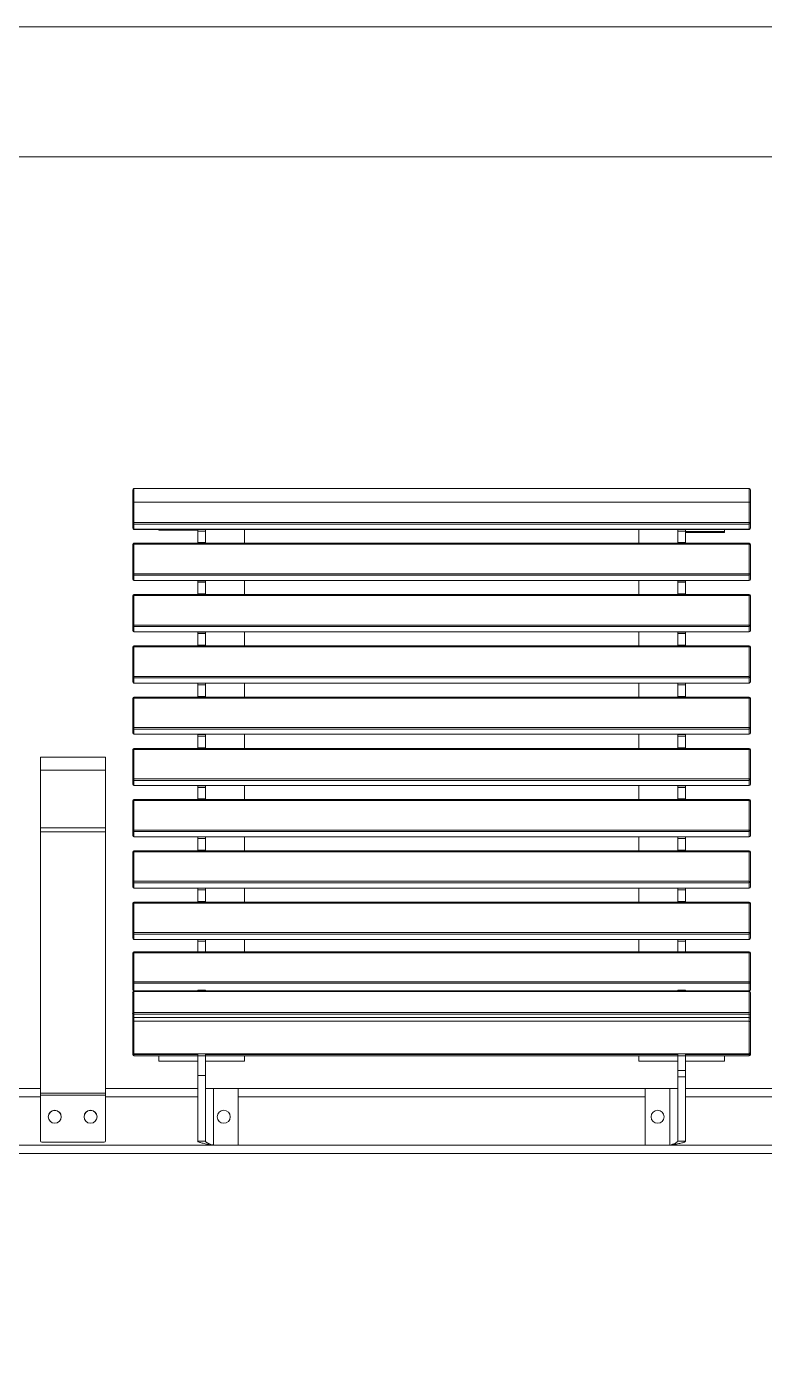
# Model space of a CAD drawing. Header units: millimetres. Extents: x 2717 to 8657, y -3129 to 1071.
# Drawn here: x 5300 to 5867, y 37 to 1071 of the extents above; entities that cross this region are included whole.
import ezdxf

# ---------------------------------------------------------------- set-up
doc = ezdxf.new("R2010")
doc.units = ezdxf.units.MM
doc.layers.add('tabelka', color=155, linetype='Continuous')

# ---------------------------------------------------------------- blocks, each defined once
blk = doc.blocks.new('front')
at = {"color": 7, "linetype": 'Continuous', "lineweight": 15}
for p, q in [((-2846.6, -1419.1), (-2846.6, -1409.6)), ((-2372.6, -1408.6), (-2845.6, -1408.6)), ((-2845.6, -1408.6), (-2845.6, -1418.9)), ((-2372.6, -1418.9), (-2372.6, -1408.6)), ((-2371.6, -1409.6), (-2371.6, -1419.1)), ((-2846.6, -1434.9), (-2846.6, -1419.1)), ((-2845.6, -1418.9), (-2845.6, -1434.7)), ((-2372.6, -1418.9), (-2845.6, -1418.9)), ((-2372.6, -1434.7), (-2372.6, -1418.9)), ((-2371.6, -1419.1), (-2371.6, -1434.9)), ((-2846.6, -1438.9), (-2846.6, -1434.9)), ((-2845.6, -1434.7), (-2845.6, -1435.8)), ((-2845.6, -1434.7), (-2372.6, -1434.7)), ((-2372.6, -1435.8), (-2845.6, -1435.8)), ((-2845.6, -1435.8), (-2845.6, -1439.8)), ((-2372.6, -1435.8), (-2372.6, -1434.7)), ((-2372.6, -1439.8), (-2372.6, -1435.8)), ((-2371.6, -1434.9), (-2371.6, -1438.9)), ((-2845.6, -1439.8), (-2372.6, -1439.8)), ((-2845.6, -1439.9), (-2845.6, -1439.8)), ((-2845.6, -1439.9), (-2372.6, -1439.9)), ((-2826.6, -1439.9), (-2826.6, -1440.4)), ((-2796.6, -1440.4), (-2826.6, -1440.4)), ((-2796.6, -1440), (-2796.6, -1439.9)), ((-2790.6, -1440), (-2796.6, -1440)), ((-2796.6, -1441.2), (-2796.6, -1440)), ((-2790.6, -1441.2), (-2796.6, -1441.2)), ((-2796.6, -1450.1), (-2796.6, -1441.2)), ((-2790.6, -1440), (-2790.6, -1439.9)), ((-2790.6, -1440), (-2790.6, -1441.2)), ((-2790.6, -1450.1), (-2790.6, -1441.2)), ((-2760.6, -1439.9), (-2760.6, -1450.6)), ((-2457.6, -1439.9), (-2457.6, -1450.6)), ((-2427.6, -1440), (-2427.6, -1439.9)), ((-2421.6, -1440), (-2427.6, -1440)), ((-2427.6, -1441.2), (-2427.6, -1440)), ((-2421.6, -1441.2), (-2427.6, -1441.2)), ((-2427.6, -1450.1), (-2427.6, -1441.2)), ((-2421.6, -1440), (-2421.6, -1439.9)), ((-2421.6, -1440), (-2421.6, -1441.2)), ((-2421.6, -1450.1), (-2421.6, -1441.2)), ((-2391.6, -1441.5), (-2421.6, -1441.5)), ((-2391.6, -1442.2), (-2421.6, -1442.2)), ((-2391.6, -1439.9), (-2391.6, -1441.5)), ((-2391.6, -1441.5), (-2391.6, -1442.2)), ((-2372.6, -1439.8), (-2372.6, -1439.9)), ((-2846.6, -1474.3), (-2846.6, -1451.6)), ((-2372.6, -1450.6), (-2845.6, -1450.6)), ((-2845.6, -1450.6), (-2845.6, -1451.4)), ((-2845.6, -1451.4), (-2845.6, -1474.1)), ((-2372.6, -1451.4), (-2845.6, -1451.4)), ((-2796.6, -1450.1), (-2790.6, -1450.1)), ((-2796.6, -1450.6), (-2796.6, -1450.1)), ((-2790.6, -1450.1), (-2790.6, -1450.6)), ((-2427.6, -1450.1), (-2421.6, -1450.1)), ((-2427.6, -1450.6), (-2427.6, -1450.1)), ((-2421.6, -1450.1), (-2421.6, -1450.6)), ((-2372.6, -1451.4), (-2372.6, -1450.6)), ((-2372.6, -1474.1), (-2372.6, -1451.4)), ((-2371.6, -1451.6), (-2371.6, -1474.3)), ((-2846.6, -1478.2), (-2846.6, -1474.3)), ((-2845.6, -1474.1), (-2372.6, -1474.1)), ((-2845.6, -1475.2), (-2845.6, -1474.1)), ((-2372.6, -1475.2), (-2845.6, -1475.2)), ((-2845.6, -1475.2), (-2845.6, -1479.2)), ((-2372.6, -1474.1), (-2372.6, -1475.2)), ((-2372.6, -1479.2), (-2372.6, -1475.2)), ((-2371.6, -1474.3), (-2371.6, -1478.2)), ((-2845.6, -1479.2), (-2372.6, -1479.2)), ((-2845.6, -1479.2), (-2372.6, -1479.2)), ((-2845.6, -1479.2), (-2845.6, -1479.2)), ((-2796.6, -1479.4), (-2796.6, -1479.2)), ((-2790.6, -1479.4), (-2796.6, -1479.4)), ((-2796.6, -1480.6), (-2796.6, -1479.4)), ((-2790.6, -1480.6), (-2796.6, -1480.6)), ((-2796.6, -1489.5), (-2796.6, -1480.6)), ((-2790.6, -1479.4), (-2790.6, -1479.2)), ((-2790.6, -1479.4), (-2790.6, -1480.6)), ((-2790.6, -1489.5), (-2790.6, -1480.6)), ((-2760.6, -1479.2), (-2760.6, -1490)), ((-2457.6, -1479.2), (-2457.6, -1490)), ((-2427.6, -1479.4), (-2427.6, -1479.2)), ((-2421.6, -1479.4), (-2427.6, -1479.4)), ((-2427.6, -1480.6), (-2427.6, -1479.4)), ((-2421.6, -1480.6), (-2427.6, -1480.6)), ((-2427.6, -1489.5), (-2427.6, -1480.6)), ((-2421.6, -1479.4), (-2421.6, -1479.2)), ((-2421.6, -1479.4), (-2421.6, -1480.6)), ((-2421.6, -1489.5), (-2421.6, -1480.6)), ((-2372.6, -1479.2), (-2372.6, -1479.2)), ((-2846.6, -1513.6), (-2846.6, -1491)), ((-2372.6, -1490), (-2845.6, -1490)), ((-2845.6, -1490), (-2845.6, -1490.8)), ((-2845.6, -1490.8), (-2845.6, -1513.5)), ((-2372.6, -1490.8), (-2845.6, -1490.8)), ((-2796.6, -1489.5), (-2790.6, -1489.5)), ((-2796.6, -1490), (-2796.6, -1489.5)), ((-2790.6, -1489.5), (-2790.6, -1490)), ((-2427.6, -1489.5), (-2421.6, -1489.5)), ((-2427.6, -1490), (-2427.6, -1489.5)), ((-2421.6, -1489.5), (-2421.6, -1490)), ((-2372.6, -1490.8), (-2372.6, -1490)), ((-2372.6, -1513.5), (-2372.6, -1490.8)), ((-2371.6, -1491), (-2371.6, -1513.6)), ((-2846.6, -1517.6), (-2846.6, -1513.6)), ((-2845.6, -1513.5), (-2372.6, -1513.5)), ((-2845.6, -1514.6), (-2845.6, -1513.5)), ((-2372.6, -1514.6), (-2845.6, -1514.6)), ((-2845.6, -1514.6), (-2845.6, -1518.6)), ((-2845.6, -1518.6), (-2372.6, -1518.6)), ((-2845.6, -1518.6), (-2372.6, -1518.6)), ((-2845.6, -1518.6), (-2845.6, -1518.6)), ((-2796.6, -1518.8), (-2796.6, -1518.6)), ((-2790.6, -1518.8), (-2796.6, -1518.8)), ((-2796.6, -1520), (-2796.6, -1518.8)), ((-2790.6, -1518.8), (-2790.6, -1518.6)), ((-2790.6, -1518.8), (-2790.6, -1520)), ((-2760.6, -1518.6), (-2760.6, -1529.4)), ((-2457.6, -1518.6), (-2457.6, -1529.4)), ((-2427.6, -1518.8), (-2427.6, -1518.6)), ((-2421.6, -1518.8), (-2427.6, -1518.8)), ((-2427.6, -1520), (-2427.6, -1518.8)), ((-2421.6, -1518.8), (-2421.6, -1518.6)), ((-2421.6, -1518.8), (-2421.6, -1520)), ((-2372.6, -1513.5), (-2372.6, -1514.6)), ((-2372.6, -1518.6), (-2372.6, -1514.6)), ((-2372.6, -1518.6), (-2372.6, -1518.6)), ((-2371.6, -1513.6), (-2371.6, -1517.6)), ((-2372.6, -1529.4), (-2845.6, -1529.4)), ((-2845.6, -1529.4), (-2845.6, -1530.2)), ((-2790.6, -1520), (-2796.6, -1520)), ((-2796.6, -1528.9), (-2796.6, -1520)), ((-2796.6, -1528.9), (-2790.6, -1528.9)), ((-2796.6, -1529.4), (-2796.6, -1528.9)), ((-2790.6, -1528.9), (-2790.6, -1520)), ((-2790.6, -1528.9), (-2790.6, -1529.4)), ((-2421.6, -1520), (-2427.6, -1520)), ((-2427.6, -1528.9), (-2427.6, -1520)), ((-2427.6, -1528.9), (-2421.6, -1528.9)), ((-2427.6, -1529.4), (-2427.6, -1528.9)), ((-2421.6, -1528.9), (-2421.6, -1520)), ((-2421.6, -1528.9), (-2421.6, -1529.4)), ((-2372.6, -1530.2), (-2372.6, -1529.4)), ((-2846.6, -1553), (-2846.6, -1530.4)), ((-2845.6, -1530.2), (-2845.6, -1552.9)), ((-2372.6, -1530.2), (-2845.6, -1530.2)), ((-2372.6, -1552.9), (-2372.6, -1530.2)), ((-2371.6, -1530.4), (-2371.6, -1553)), ((-2846.6, -1557), (-2846.6, -1553)), ((-2845.6, -1554), (-2845.6, -1552.9)), ((-2845.6, -1552.9), (-2372.6, -1552.9)), ((-2372.6, -1554), (-2845.6, -1554)), ((-2845.6, -1554), (-2845.6, -1558)), ((-2845.6, -1558), (-2372.6, -1558)), ((-2845.6, -1558), (-2372.6, -1558)), ((-2845.6, -1558), (-2845.6, -1558)), ((-2796.6, -1558.2), (-2796.6, -1558)), ((-2790.6, -1558.2), (-2796.6, -1558.2)), ((-2796.6, -1559.4), (-2796.6, -1558.2)), ((-2790.6, -1559.4), (-2796.6, -1559.4)), ((-2796.6, -1568.3), (-2796.6, -1559.4)), ((-2790.6, -1558.2), (-2790.6, -1558)), ((-2790.6, -1558.2), (-2790.6, -1559.4)), ((-2790.6, -1568.3), (-2790.6, -1559.4)), ((-2760.6, -1558), (-2760.6, -1568.8)), ((-2457.6, -1558), (-2457.6, -1568.8)), ((-2427.6, -1558.2), (-2427.6, -1558)), ((-2421.6, -1558.2), (-2427.6, -1558.2)), ((-2427.6, -1559.4), (-2427.6, -1558.2)), ((-2421.6, -1559.4), (-2427.6, -1559.4)), ((-2427.6, -1568.3), (-2427.6, -1559.4)), ((-2421.6, -1558.2), (-2421.6, -1558)), ((-2421.6, -1558.2), (-2421.6, -1559.4)), ((-2421.6, -1568.3), (-2421.6, -1559.4)), ((-2372.6, -1552.9), (-2372.6, -1554)), ((-2372.6, -1558), (-2372.6, -1554)), ((-2372.6, -1558), (-2372.6, -1558)), ((-2371.6, -1553), (-2371.6, -1557)), ((-2846.6, -1592.4), (-2846.6, -1569.8)), ((-2372.6, -1568.8), (-2845.6, -1568.8)), ((-2845.6, -1568.8), (-2845.6, -1569.6)), ((-2845.6, -1569.6), (-2845.6, -1592.3)), ((-2372.6, -1569.6), (-2845.6, -1569.6)), ((-2796.6, -1568.3), (-2790.6, -1568.3)), ((-2796.6, -1568.8), (-2796.6, -1568.3)), ((-2790.6, -1568.3), (-2790.6, -1568.8)), ((-2427.6, -1568.3), (-2421.6, -1568.3)), ((-2427.6, -1568.8), (-2427.6, -1568.3)), ((-2421.6, -1568.3), (-2421.6, -1568.8)), ((-2372.6, -1569.6), (-2372.6, -1568.8)), ((-2372.6, -1592.3), (-2372.6, -1569.6)), ((-2371.6, -1569.8), (-2371.6, -1592.4)), ((-2846.6, -1596.4), (-2846.6, -1592.4)), ((-2845.6, -1593.4), (-2845.6, -1592.3)), ((-2845.6, -1592.3), (-2372.6, -1592.3)), ((-2372.6, -1593.4), (-2845.6, -1593.4)), ((-2845.6, -1593.4), (-2845.6, -1597.4)), ((-2845.6, -1597.4), (-2372.6, -1597.4)), ((-2845.6, -1597.4), (-2372.6, -1597.4)), ((-2845.6, -1597.4), (-2845.6, -1597.4)), ((-2796.6, -1597.6), (-2796.6, -1597.4)), ((-2790.6, -1597.6), (-2796.6, -1597.6)), ((-2796.6, -1598.8), (-2796.6, -1597.6)), ((-2790.6, -1598.8), (-2796.6, -1598.8)), ((-2796.6, -1607.7), (-2796.6, -1598.8)), ((-2790.6, -1597.6), (-2790.6, -1597.4)), ((-2790.6, -1597.6), (-2790.6, -1598.8)), ((-2790.6, -1607.7), (-2790.6, -1598.8)), ((-2760.6, -1597.4), (-2760.6, -1608.2)), ((-2457.6, -1597.4), (-2457.6, -1608.2)), ((-2427.6, -1597.6), (-2427.6, -1597.4)), ((-2421.6, -1597.6), (-2427.6, -1597.6)), ((-2427.6, -1598.8), (-2427.6, -1597.6)), ((-2421.6, -1598.8), (-2427.6, -1598.8)), ((-2427.6, -1607.7), (-2427.6, -1598.8)), ((-2421.6, -1597.6), (-2421.6, -1597.4)), ((-2421.6, -1597.6), (-2421.6, -1598.8)), ((-2421.6, -1607.7), (-2421.6, -1598.8)), ((-2372.6, -1592.3), (-2372.6, -1593.4)), ((-2372.6, -1597.4), (-2372.6, -1593.4)), ((-2372.6, -1597.4), (-2372.6, -1597.4)), ((-2371.6, -1592.4), (-2371.6, -1596.4)), ((-2846.6, -1631.8), (-2846.6, -1609.2)), ((-2372.6, -1608.2), (-2845.6, -1608.2)), ((-2845.6, -1608.2), (-2845.6, -1609)), ((-2845.6, -1609), (-2845.6, -1631.6)), ((-2372.6, -1609), (-2845.6, -1609)), ((-2796.6, -1607.7), (-2790.6, -1607.7)), ((-2796.6, -1608.2), (-2796.6, -1607.7)), ((-2790.6, -1607.7), (-2790.6, -1608.2)), ((-2427.6, -1607.7), (-2421.6, -1607.7)), ((-2427.6, -1608.2), (-2427.6, -1607.7)), ((-2421.6, -1607.7), (-2421.6, -1608.2)), ((-2372.6, -1609), (-2372.6, -1608.2)), ((-2372.6, -1631.6), (-2372.6, -1609)), ((-2371.6, -1609.2), (-2371.6, -1631.8)), ((-2917.5, -1615), (-2867.5, -1615)), ((-2917.5, -1615), (-2917.5, -1625)), ((-2867.5, -1615), (-2867.5, -1625)), ((-2917.5, -1625), (-2867.5, -1625)), ((-2917.5, -1625), (-2917.5, -1669.2)), ((-2867.5, -1625), (-2867.5, -1669.2)), ((-2846.6, -1635.8), (-2846.6, -1631.8)), ((-2845.6, -1632.8), (-2845.6, -1631.6)), ((-2845.6, -1631.6), (-2372.6, -1631.6)), ((-2372.6, -1632.8), (-2845.6, -1632.8)), ((-2845.6, -1632.8), (-2845.6, -1636.8)), ((-2372.6, -1631.6), (-2372.6, -1632.8)), ((-2372.6, -1636.8), (-2372.6, -1632.8)), ((-2371.6, -1631.8), (-2371.6, -1635.8)), ((-2845.6, -1636.8), (-2372.6, -1636.8)), ((-2845.6, -1636.8), (-2372.6, -1636.8)), ((-2845.6, -1636.8), (-2845.6, -1636.8)), ((-2796.6, -1637), (-2796.6, -1636.8)), ((-2790.6, -1637), (-2796.6, -1637)), ((-2796.6, -1638.2), (-2796.6, -1637)), ((-2790.6, -1638.2), (-2796.6, -1638.2)), ((-2796.6, -1647.1), (-2796.6, -1638.2)), ((-2790.6, -1637), (-2790.6, -1636.8)), ((-2790.6, -1637), (-2790.6, -1638.2)), ((-2790.6, -1647.1), (-2790.6, -1638.2)), ((-2760.6, -1636.8), (-2760.6, -1647.6)), ((-2457.6, -1636.8), (-2457.6, -1647.6)), ((-2427.6, -1637), (-2427.6, -1636.8)), ((-2421.6, -1637), (-2427.6, -1637)), ((-2427.6, -1638.2), (-2427.6, -1637)), ((-2421.6, -1638.2), (-2427.6, -1638.2)), ((-2427.6, -1647.1), (-2427.6, -1638.2)), ((-2421.6, -1637), (-2421.6, -1636.8)), ((-2421.6, -1637), (-2421.6, -1638.2)), ((-2421.6, -1647.1), (-2421.6, -1638.2)), ((-2372.6, -1636.8), (-2372.6, -1636.8)), ((-2846.6, -1671.2), (-2846.6, -1648.6)), ((-2372.6, -1647.6), (-2845.6, -1647.6)), ((-2845.6, -1647.6), (-2845.6, -1648.4)), ((-2845.6, -1648.4), (-2845.6, -1671)), ((-2372.6, -1648.4), (-2845.6, -1648.4)), ((-2796.6, -1647.1), (-2790.6, -1647.1)), ((-2796.6, -1647.6), (-2796.6, -1647.1)), ((-2790.6, -1647.1), (-2790.6, -1647.6)), ((-2427.6, -1647.1), (-2421.6, -1647.1)), ((-2427.6, -1647.6), (-2427.6, -1647.1)), ((-2421.6, -1647.1), (-2421.6, -1647.6)), ((-2372.6, -1648.4), (-2372.6, -1647.6)), ((-2372.6, -1671), (-2372.6, -1648.4)), ((-2371.6, -1648.6), (-2371.6, -1671.2)), ((-2917.5, -1669.2), (-2867.5, -1669.2)), ((-2917.5, -1669.2), (-2917.5, -1672.4)), ((-2917.5, -1672.4), (-2867.5, -1672.4)), ((-2917.5, -1672.4), (-2917.5, -1873.1)), ((-2867.5, -1669.2), (-2867.5, -1672.4)), ((-2867.5, -1672.4), (-2867.5, -1873.1)), ((-2846.6, -1675.2), (-2846.6, -1671.2)), ((-2845.6, -1672.2), (-2845.6, -1671)), ((-2845.6, -1671), (-2372.6, -1671)), ((-2372.6, -1672.2), (-2845.6, -1672.2)), ((-2845.6, -1672.2), (-2845.6, -1676.2)), ((-2372.6, -1671), (-2372.6, -1672.2)), ((-2372.6, -1676.2), (-2372.6, -1672.2)), ((-2371.6, -1671.2), (-2371.6, -1675.2)), ((-2845.6, -1676.2), (-2372.6, -1676.2)), ((-2845.6, -1676.2), (-2372.6, -1676.2)), ((-2845.6, -1676.2), (-2845.6, -1676.2)), ((-2796.6, -1676.3), (-2796.6, -1676.2)), ((-2790.6, -1676.3), (-2796.6, -1676.3)), ((-2796.6, -1677.6), (-2796.6, -1676.3)), ((-2790.6, -1677.6), (-2796.6, -1677.6)), ((-2796.6, -1686.4), (-2796.6, -1677.6)), ((-2790.6, -1676.3), (-2790.6, -1676.2)), ((-2790.6, -1676.3), (-2790.6, -1677.6)), ((-2790.6, -1686.4), (-2790.6, -1677.6)), ((-2760.6, -1676.2), (-2760.6, -1687)), ((-2457.6, -1676.2), (-2457.6, -1687)), ((-2427.6, -1676.3), (-2427.6, -1676.2)), ((-2421.6, -1676.3), (-2427.6, -1676.3)), ((-2427.6, -1677.6), (-2427.6, -1676.3)), ((-2421.6, -1677.6), (-2427.6, -1677.6)), ((-2427.6, -1686.4), (-2427.6, -1677.6)), ((-2421.6, -1676.3), (-2421.6, -1676.2)), ((-2421.6, -1676.3), (-2421.6, -1677.6)), ((-2421.6, -1686.4), (-2421.6, -1677.6)), ((-2372.6, -1676.2), (-2372.6, -1676.2)), ((-2846.6, -1710.6), (-2846.6, -1688)), ((-2372.6, -1687), (-2845.6, -1687)), ((-2845.6, -1687), (-2845.6, -1687.8)), ((-2845.6, -1687.8), (-2845.6, -1710.4)), ((-2372.6, -1687.8), (-2845.6, -1687.8)), ((-2796.6, -1686.4), (-2790.6, -1686.4)), ((-2796.6, -1687), (-2796.6, -1686.4)), ((-2790.6, -1686.4), (-2790.6, -1687)), ((-2427.6, -1686.4), (-2421.6, -1686.4)), ((-2427.6, -1687), (-2427.6, -1686.4)), ((-2421.6, -1686.4), (-2421.6, -1687)), ((-2372.6, -1687.8), (-2372.6, -1687)), ((-2372.6, -1710.4), (-2372.6, -1687.8)), ((-2371.6, -1688), (-2371.6, -1710.6)), ((-2846.6, -1714.6), (-2846.6, -1710.6)), ((-2845.6, -1711.6), (-2845.6, -1710.4)), ((-2845.6, -1710.4), (-2372.6, -1710.4)), ((-2372.6, -1711.6), (-2845.6, -1711.6)), ((-2845.6, -1711.6), (-2845.6, -1715.6)), ((-2845.6, -1715.6), (-2372.6, -1715.6)), ((-2845.6, -1715.6), (-2372.6, -1715.6)), ((-2845.6, -1715.6), (-2845.6, -1715.6)), ((-2796.6, -1715.7), (-2796.6, -1715.6)), ((-2790.6, -1715.7), (-2796.6, -1715.7)), ((-2796.6, -1717), (-2796.6, -1715.7)), ((-2790.6, -1715.7), (-2790.6, -1715.6)), ((-2790.6, -1715.7), (-2790.6, -1717)), ((-2760.6, -1715.6), (-2760.6, -1726.3)), ((-2457.6, -1715.6), (-2457.6, -1726.3)), ((-2427.6, -1715.7), (-2427.6, -1715.6)), ((-2421.6, -1715.7), (-2427.6, -1715.7)), ((-2427.6, -1717), (-2427.6, -1715.7)), ((-2421.6, -1715.7), (-2421.6, -1715.6)), ((-2421.6, -1715.7), (-2421.6, -1717)), ((-2372.6, -1710.4), (-2372.6, -1711.6)), ((-2372.6, -1715.6), (-2372.6, -1711.6)), ((-2372.6, -1715.6), (-2372.6, -1715.6)), ((-2371.6, -1710.6), (-2371.6, -1714.6)), ((-2372.6, -1726.3), (-2845.6, -1726.3)), ((-2845.6, -1726.3), (-2845.6, -1727.2)), ((-2790.6, -1717), (-2796.6, -1717)), ((-2796.6, -1725.8), (-2796.6, -1717)), ((-2796.6, -1725.8), (-2790.6, -1725.8)), ((-2796.6, -1726.3), (-2796.6, -1725.8)), ((-2790.6, -1725.8), (-2790.6, -1717)), ((-2790.6, -1725.8), (-2790.6, -1726.3)), ((-2421.6, -1717), (-2427.6, -1717)), ((-2427.6, -1725.8), (-2427.6, -1717)), ((-2427.6, -1725.8), (-2421.6, -1725.8)), ((-2427.6, -1726.3), (-2427.6, -1725.8)), ((-2421.6, -1725.8), (-2421.6, -1717)), ((-2421.6, -1725.8), (-2421.6, -1726.3)), ((-2372.6, -1727.2), (-2372.6, -1726.3)), ((-2846.6, -1750), (-2846.6, -1727.3)), ((-2845.6, -1727.2), (-2845.6, -1749.8)), ((-2372.6, -1727.2), (-2845.6, -1727.2)), ((-2372.6, -1749.8), (-2372.6, -1727.2)), ((-2371.6, -1727.3), (-2371.6, -1750)), ((-2846.6, -1754), (-2846.6, -1750)), ((-2845.6, -1749.8), (-2372.6, -1749.8)), ((-2845.6, -1751), (-2845.6, -1749.8)), ((-2372.6, -1751), (-2845.6, -1751)), ((-2845.6, -1751), (-2845.6, -1755)), ((-2845.6, -1755), (-2372.6, -1755)), ((-2845.6, -1755), (-2372.6, -1755)), ((-2845.6, -1755), (-2845.6, -1755)), ((-2796.6, -1755.1), (-2796.6, -1755)), ((-2790.6, -1755.1), (-2796.6, -1755.1)), ((-2796.6, -1756.4), (-2796.6, -1755.1)), ((-2790.6, -1756.4), (-2796.6, -1756.4)), ((-2796.6, -1764.6), (-2796.6, -1756.4)), ((-2790.6, -1755.1), (-2790.6, -1755)), ((-2790.6, -1755.1), (-2790.6, -1756.4)), ((-2790.6, -1764.6), (-2790.6, -1756.4)), ((-2760.6, -1755), (-2760.6, -1764.6)), ((-2457.6, -1755), (-2457.6, -1764.6)), ((-2427.6, -1755.1), (-2427.6, -1755)), ((-2421.6, -1755.1), (-2427.6, -1755.1)), ((-2427.6, -1756.4), (-2427.6, -1755.1)), ((-2421.6, -1756.4), (-2427.6, -1756.4)), ((-2427.6, -1764.6), (-2427.6, -1756.4)), ((-2421.6, -1755.1), (-2421.6, -1755)), ((-2421.6, -1755.1), (-2421.6, -1756.4)), ((-2421.6, -1764.6), (-2421.6, -1756.4)), ((-2372.6, -1749.8), (-2372.6, -1751)), ((-2372.6, -1755), (-2372.6, -1751)), ((-2372.6, -1755), (-2372.6, -1755)), ((-2371.6, -1750), (-2371.6, -1754)), ((-2846.6, -1787.9), (-2846.6, -1765.6)), ((-2372.6, -1764.6), (-2845.6, -1764.6)), ((-2845.6, -1764.6), (-2845.6, -1765.4)), ((-2845.6, -1765.4), (-2845.6, -1787.6)), ((-2372.6, -1765.4), (-2845.6, -1765.4)), ((-2372.6, -1765.4), (-2372.6, -1764.6)), ((-2372.6, -1787.6), (-2372.6, -1765.4)), ((-2371.6, -1765.6), (-2371.6, -1787.9)), ((-2846.6, -1793.7), (-2846.6, -1787.9)), ((-2845.6, -1788.8), (-2845.6, -1787.6)), ((-2845.6, -1787.6), (-2372.6, -1787.6)), ((-2372.6, -1787.6), (-2372.6, -1788.8)), ((-2371.6, -1787.9), (-2371.6, -1793.7)), ((-2846.6, -1811.9), (-2846.6, -1796)), ((-2372.6, -1788.8), (-2845.6, -1788.8)), ((-2845.6, -1788.8), (-2845.6, -1794.6)), ((-2845.6, -1794.6), (-2796.6, -1794.6)), ((-2845.6, -1794.7), (-2845.6, -1794.6)), ((-2845.6, -1794.7), (-2796.6, -1794.7)), ((-2372.6, -1795), (-2845.6, -1795)), ((-2845.6, -1795.2), (-2845.6, -1795)), ((-2372.6, -1795.2), (-2845.6, -1795.2)), ((-2845.6, -1795.2), (-2845.6, -1811.2)), ((-2790.6, -1794.1), (-2796.6, -1794.1)), ((-2796.6, -1794.9), (-2796.6, -1794.1)), ((-2790.6, -1794.9), (-2796.6, -1794.9)), ((-2790.6, -1794.1), (-2790.6, -1794.9)), ((-2790.6, -1794.6), (-2427.6, -1794.6)), ((-2790.6, -1794.7), (-2427.6, -1794.7)), ((-2760.6, -1794.7), (-2760.6, -1795)), ((-2457.6, -1794.7), (-2457.6, -1795)), ((-2421.6, -1794.1), (-2427.6, -1794.1)), ((-2427.6, -1794.9), (-2427.6, -1794.1)), ((-2421.6, -1794.9), (-2427.6, -1794.9)), ((-2421.6, -1794.1), (-2421.6, -1794.9)), ((-2421.6, -1794.6), (-2372.6, -1794.6)), ((-2421.6, -1794.7), (-2372.6, -1794.7)), ((-2372.6, -1794.6), (-2372.6, -1788.8)), ((-2372.6, -1794.6), (-2372.6, -1794.7)), ((-2372.6, -1795), (-2372.6, -1795.2)), ((-2372.6, -1811.2), (-2372.6, -1795.2)), ((-2371.6, -1796), (-2371.6, -1811.9)), ((-2846.6, -1816.1), (-2846.6, -1811.9)), ((-2846.6, -1818.9), (-2846.6, -1816.1)), ((-2846.6, -1841.9), (-2846.6, -1818.9)), ((-2845.6, -1811.2), (-2845.6, -1812.6)), ((-2845.6, -1811.2), (-2372.6, -1811.2)), ((-2372.6, -1812.6), (-2845.6, -1812.6)), ((-2845.6, -1812.6), (-2845.6, -1815.1)), ((-2372.6, -1815.1), (-2845.6, -1815.1)), ((-2372.6, -1815.1), (-2845.6, -1815.1)), ((-2845.6, -1815.1), (-2845.6, -1817.9)), ((-2845.6, -1815.1), (-2845.6, -1815.1)), ((-2845.6, -1817.9), (-2845.6, -1842.9)), ((-2372.6, -1817.9), (-2845.6, -1817.9)), ((-2372.6, -1812.6), (-2372.6, -1811.2)), ((-2372.6, -1815.1), (-2372.6, -1812.6)), ((-2372.6, -1817.9), (-2372.6, -1815.1)), ((-2372.6, -1815.1), (-2372.6, -1815.1)), ((-2372.6, -1842.9), (-2372.6, -1817.9)), ((-2371.6, -1811.9), (-2371.6, -1816.1)), ((-2371.6, -1816.1), (-2371.6, -1818.9)), ((-2371.6, -1818.9), (-2371.6, -1841.9)), ((-2846.6, -1843.6), (-2846.6, -1841.9)), ((-2846.6, -1843.6), (-2845.6, -1843.6)), ((-2372.6, -1842.9), (-2845.6, -1842.9)), ((-2845.6, -1842.9), (-2845.6, -1843.6)), ((-2845.6, -1844.6), (-2845.6, -1843.6)), ((-2845.6, -1843.6), (-2796.6, -1843.6)), ((-2826.6, -1844.6), (-2845.6, -1844.6)), ((-2826.6, -1844.6), (-2826.6, -1848.6)), ((-2796.6, -1844.6), (-2826.6, -1844.6)), ((-2796.6, -1848.6), (-2826.6, -1848.6)), ((-2796.6, -1844.6), (-2796.6, -1842.9)), ((-2796.6, -1844.6), (-2796.6, -1848.6)), ((-2790.6, -1844.6), (-2796.6, -1844.6)), ((-2796.6, -1859.6), (-2796.6, -1844.6)), ((-2790.6, -1844.6), (-2790.6, -1842.9)), ((-2790.6, -1843.6), (-2427.6, -1843.6)), ((-2790.6, -1844.6), (-2760.6, -1844.6)), ((-2790.6, -1844.6), (-2790.6, -1848.6)), ((-2790.6, -1859.6), (-2790.6, -1844.6)), ((-2790.6, -1848.6), (-2760.6, -1848.6)), ((-2760.6, -1844.6), (-2760.6, -1848.6)), ((-2457.6, -1844.6), (-2760.6, -1844.6)), ((-2457.6, -1844.6), (-2457.6, -1848.6)), ((-2457.6, -1844.6), (-2427.6, -1844.6)), ((-2457.6, -1848.6), (-2427.6, -1848.6)), ((-2427.6, -1844.6), (-2427.6, -1842.9)), ((-2427.6, -1844.6), (-2427.6, -1848.6)), ((-2421.6, -1844.6), (-2427.6, -1844.6)), ((-2427.6, -1855.8), (-2427.6, -1844.6)), ((-2421.6, -1844.6), (-2421.6, -1842.9)), ((-2421.6, -1843.6), (-2372.6, -1843.6)), ((-2421.6, -1844.6), (-2421.6, -1848.6)), ((-2391.6, -1844.6), (-2421.6, -1844.6)), ((-2421.6, -1855.8), (-2421.6, -1844.6)), ((-2391.6, -1848.6), (-2421.6, -1848.6)), ((-2391.6, -1844.6), (-2391.6, -1848.6)), ((-2372.6, -1844.6), (-2391.6, -1844.6)), ((-2372.6, -1843.6), (-2372.6, -1842.9)), ((-2372.6, -1843.6), (-2372.6, -1844.6)), ((-2372.6, -1843.6), (-2371.6, -1843.6)), ((-2371.6, -1841.9), (-2371.6, -1843.6)), ((-2790.6, -1859.6), (-2796.6, -1859.6)), ((-2796.6, -1910), (-2796.6, -1859.6)), ((-2790.6, -1910), (-2790.6, -1859.6)), ((-2427.6, -1855.8), (-2421.6, -1855.8)), ((-2427.6, -1860.6), (-2427.6, -1855.8)), ((-2421.6, -1860.6), (-2427.6, -1860.6)), ((-2427.6, -1910), (-2427.6, -1860.6)), ((-2421.6, -1855.8), (-2421.6, -1860.6)), ((-2421.6, -1910), (-2421.6, -1860.6)), ((-2917.5, -1869.6), (-2988.3, -1869.6)), ((-2796.6, -1869.6), (-2867.5, -1869.6)), ((-2784.6, -1869.6), (-2790.6, -1869.6)), ((-2784.6, -1913.2), (-2784.6, -1869.6)), ((-2765.6, -1869.6), (-2784.6, -1869.6)), ((-2765.6, -1913.2), (-2765.6, -1869.6)), ((-2452.6, -1869.6), (-2765.6, -1869.6)), ((-2452.6, -1913.2), (-2452.6, -1869.6)), ((-2452.6, -1869.6), (-2433.6, -1869.6)), ((-2433.6, -1869.6), (-2433.6, -1913.2)), ((-2427.6, -1869.6), (-2433.6, -1869.6)), ((-2350.8, -1869.6), (-2421.6, -1869.6)), ((-2917.5, -1876), (-2988.3, -1876)), ((-2917.5, -1873.1), (-2867.5, -1873.1)), ((-2917.5, -1873.1), (-2917.5, -1874.7)), ((-2917.5, -1874.7), (-2867.5, -1874.7)), ((-2917.5, -1874.7), (-2917.5, -1909.8)), ((-2867.5, -1873.1), (-2867.5, -1874.7)), ((-2867.5, -1874.7), (-2867.5, -1909.8)), ((-2796.6, -1876), (-2867.5, -1876)), ((-2452.6, -1876), (-2765.6, -1876)), ((-2350.8, -1876), (-2421.6, -1876)), ((-2917.5, -1909.8), (-2917.5, -1909.8)), ((-2916.5, -1910.8), (-2868.5, -1910.8)), ((-2916.5, -1910.8), (-2916.5, -1910.8)), ((-2868.5, -1910.8), (-2868.5, -1910.8)), ((-2867.5, -1909.8), (-2867.5, -1909.8)), ((-2790.6, -1910), (-2796.6, -1910)), ((-2427.6, -1910), (-2421.6, -1910)), ((-1734.1, -1913.2), (-5184.1, -1913.2)), ((-1734.1, -1919.6), (-5184.1, -1919.6)), ((-2784.6, -1913.2), (-2765.6, -1913.2)), ((-2433.6, -1913.2), (-2452.6, -1913.2))]:
    blk.add_line(p, q, dxfattribs=at)
for centre in [(-2906.5, -1891.3), (-2879, -1891.3), (-2776.6, -1891.4), (-2443.1, -1891.4)]:
    blk.add_circle(centre, 5, dxfattribs=at)
for centre, radius, start, end in [((-2845.6, -1409.6), 1, 90, 180), ((-2372.6, -1409.6), 1, 0, 90), ((-2845.9, -1420.5), 1.59, 81.2205, 118.4816), ((-2372.4, -1420.5), 1.59, 61.5184, 98.7795), ((-2845.9, -1436.3), 1.59, 81.2205, 118.4816), ((-2845.6, -1434.9), 0.992, 180.4419, 270.4352), ((-2372.4, -1436.3), 1.59, 61.5184, 98.7795), ((-2372.6, -1434.9), 0.992, 269.5648, 359.5581), ((-2845.6, -1438.9), 1, 180, 270), ((-2845.6, -1438.8), 0.992, 180.4419, 270.4352), ((-2372.6, -1438.9), 1, 270, 0), ((-2372.6, -1438.8), 0.992, 269.5648, 359.5581), ((-2845.6, -1451.6), 1, 90, 180), ((-2845.9, -1453), 1.59, 81.2205, 118.4816), ((-2372.6, -1451.6), 1, 0, 90), ((-2372.4, -1453), 1.59, 61.5184, 98.7795), ((-2845.9, -1475.6), 1.59, 81.2205, 118.4816), ((-2845.6, -1474.2), 0.992, 180.4419, 270.4352), ((-2845.6, -1478.2), 1, 180, 270), ((-2845.6, -1478.2), 0.992, 180.4419, 270.4352), ((-2372.4, -1475.6), 1.59, 61.5184, 98.7795), ((-2372.6, -1474.2), 0.992, 269.5648, 359.5581), ((-2372.6, -1478.2), 1, 270, 0), ((-2372.6, -1478.2), 0.992, 269.5648, 359.5581), ((-2845.6, -1491), 1, 90, 180), ((-2845.9, -1492.4), 1.59, 81.2205, 118.4816), ((-2372.6, -1491), 1, 0, 90), ((-2372.4, -1492.4), 1.59, 61.5184, 98.7795), ((-2845.9, -1515), 1.59, 81.2205, 118.4816), ((-2845.6, -1513.6), 0.992, 180.4419, 270.4352), ((-2845.6, -1517.6), 1, 180, 270), ((-2845.6, -1517.6), 0.992, 180.4419, 270.4352), ((-2372.4, -1515), 1.59, 61.5184, 98.7795), ((-2372.6, -1513.6), 0.992, 269.5648, 359.5581), ((-2372.6, -1517.6), 1, 270, 0), ((-2372.6, -1517.6), 0.992, 269.5648, 359.5581), ((-2845.6, -1530.4), 1, 90, 180), ((-2372.6, -1530.4), 1, 0, 90), ((-2845.9, -1531.8), 1.59, 81.2205, 118.4816), ((-2372.4, -1531.8), 1.59, 61.5184, 98.7795), ((-2845.9, -1554.4), 1.59, 81.2205, 118.4816), ((-2845.6, -1553), 0.992, 180.4419, 270.4352), ((-2845.6, -1557), 1, 180, 270), ((-2845.6, -1557), 0.992, 180.4419, 270.4352), ((-2372.4, -1554.4), 1.59, 61.5184, 98.7795), ((-2372.6, -1553), 0.992, 269.5648, 359.5581), ((-2372.6, -1557), 1, 270, 0), ((-2372.6, -1557), 0.992, 269.5648, 359.5581), ((-2845.6, -1569.8), 1, 90, 180), ((-2845.9, -1571.2), 1.59, 81.2205, 118.4816), ((-2372.6, -1569.8), 1, 0, 90), ((-2372.4, -1571.2), 1.59, 61.5184, 98.7795), ((-2845.9, -1593.8), 1.59, 81.2205, 118.4816), ((-2845.6, -1592.4), 0.992, 180.4419, 270.4352), ((-2845.6, -1596.4), 1, 180, 270), ((-2845.6, -1596.4), 0.992, 180.4419, 270.4352), ((-2372.4, -1593.8), 1.59, 61.5184, 98.7795), ((-2372.6, -1592.4), 0.992, 269.5648, 359.5581), ((-2372.6, -1596.4), 1, 270, 0), ((-2372.6, -1596.4), 0.992, 269.5648, 359.5581), ((-2845.6, -1609.2), 1, 90, 180), ((-2845.9, -1610.6), 1.59, 81.2205, 118.4816), ((-2372.6, -1609.2), 1, 0, 90), ((-2372.4, -1610.6), 1.59, 61.5184, 98.7795), ((-2845.9, -1633.2), 1.59, 81.2205, 118.4816), ((-2845.6, -1631.8), 0.992, 180.4419, 270.4352), ((-2372.4, -1633.2), 1.59, 61.5184, 98.7795), ((-2372.6, -1631.8), 0.992, 269.5648, 359.5581), ((-2845.6, -1635.8), 1, 180, 270), ((-2845.6, -1635.8), 0.992, 180.4419, 270.4352), ((-2372.6, -1635.8), 1, 270, 0), ((-2372.6, -1635.8), 0.992, 269.5648, 359.5581), ((-2845.6, -1648.6), 1, 90, 180), ((-2845.9, -1650), 1.59, 81.2205, 118.4816), ((-2372.6, -1648.6), 1, 0, 90), ((-2372.4, -1650), 1.59, 61.5184, 98.7795), ((-2845.9, -1672.6), 1.59, 81.2205, 118.4816), ((-2845.6, -1671.2), 0.992, 180.4419, 270.4352), ((-2372.4, -1672.6), 1.59, 61.5184, 98.7795), ((-2372.6, -1671.2), 0.992, 269.5648, 359.5581), ((-2845.6, -1675.2), 1, 180, 270), ((-2845.6, -1675.2), 0.992, 180.4419, 270.4352), ((-2372.6, -1675.2), 1, 270, 0), ((-2372.6, -1675.2), 0.992, 269.5648, 359.5581), ((-2845.6, -1688), 1, 90, 180), ((-2845.9, -1689.3), 1.59, 81.2205, 118.4816), ((-2372.6, -1688), 1, 0, 90), ((-2372.4, -1689.3), 1.59, 61.5184, 98.7795), ((-2845.9, -1712), 1.59, 81.2205, 118.4816), ((-2845.6, -1710.6), 0.992, 180.4419, 270.4352), ((-2845.6, -1714.6), 1, 180, 270), ((-2845.6, -1714.6), 0.992, 180.4419, 270.4352), ((-2372.4, -1712), 1.59, 61.5184, 98.7795), ((-2372.6, -1710.6), 0.992, 269.5648, 359.5581), ((-2372.6, -1714.6), 1, 270, 0), ((-2372.6, -1714.6), 0.992, 269.5648, 359.5581), ((-2845.6, -1727.3), 1, 90, 180), ((-2372.6, -1727.3), 1, 0, 90), ((-2845.9, -1728.7), 1.59, 81.2205, 118.4816), ((-2372.4, -1728.7), 1.59, 61.5184, 98.7795), ((-2845.9, -1751.4), 1.59, 81.2205, 118.4816), ((-2845.6, -1750), 0.992, 180.4419, 270.4352), ((-2845.6, -1754), 1, 180, 270), ((-2845.6, -1754), 0.992, 180.4419, 270.4352), ((-2372.4, -1751.4), 1.59, 61.5184, 98.7795), ((-2372.6, -1750), 0.992, 269.5648, 359.5581), ((-2372.6, -1754), 1, 270, 0), ((-2372.6, -1754), 0.992, 269.5648, 359.5581), ((-2845.6, -1765.6), 1, 90, 180), ((-2845.9, -1766.6), 1.21, 78.806, 129.398), ((-2372.6, -1765.6), 1, 0, 90), ((-2372.4, -1766.6), 1.21, 50.602, 101.194), ((-2845.9, -1788.8), 1.21, 78.806, 129.398), ((-2845.6, -1787.9), 0.984, 180.9488, 270.9184), ((-2372.4, -1788.8), 1.21, 50.602, 101.194), ((-2372.6, -1787.9), 0.984, 269.0816, 359.0512), ((-2845.6, -1793.7), 1, 180, 270), ((-2845.6, -1793.6), 0.984, 180.9488, 270.9184), ((-2845.6, -1796), 1, 90, 180), ((-2845.8, -1796.1), 0.895, 82.2509, 169.1936), ((-2372.6, -1793.7), 1, 270, 0), ((-2372.6, -1793.6), 0.984, 269.0816, 359.0512), ((-2372.6, -1796), 1, 0, 90), ((-2372.5, -1796.1), 0.895, 10.8064, 97.7491), ((-2845.8, -1812.1), 0.895, 82.2509, 169.1936), ((-2845.8, -1811.8), 0.89, 192.0635, 278.35), ((-2845.6, -1816.1), 1, 90, 180), ((-2845.6, -1816.1), 0.991, 89.4623, 179.452), ((-2845.6, -1818.9), 1, 90, 180), ((-2372.5, -1812.1), 0.895, 10.8064, 97.7491), ((-2372.5, -1811.8), 0.89, 261.65, 347.9365), ((-2372.6, -1816.1), 1, 0, 90), ((-2372.6, -1816.1), 0.991, 0.548, 90.5377), ((-2372.6, -1818.9), 1, 0, 90), ((-2845.6, -1841.9), 1, 180, 270), ((-2845.6, -1843.6), 1, 180, 270), ((-2372.6, -1841.9), 1, 270, 0), ((-2372.6, -1843.6), 1, 270, 0), ((-2906.5, -1891.4), 5, 0, 180), ((-2906.5, -1891.5), 5, 0, 180), ((-2906.5, -1891.5), 5, 0, 180), ((-2879, -1891.4), 5, 0, 180), ((-2879, -1891.5), 5, 0, 180), ((-2879, -1891.5), 5, 0, 180), ((-2916.5, -1909.8), 1, 180, 270), ((-2868.5, -1909.8), 1, 270, 360)]:
    blk.add_arc(centre, radius, start, end, dxfattribs=at)
for points, knots in [([(-2796.6, -1910), (-2796.6, -1910.1), (-2796.5, -1910.3), (-2796, -1910.7), (-2795.1, -1911), (-2794, -1911.4), (-2792.5, -1911.7), (-2790.9, -1912.1), (-2789, -1912.5), (-2787.3, -1912.8), (-2785.8, -1913), (-2785, -1913.2), (-2784.6, -1913.2)], [0, 0, 0, 0, 0.1074, 0.217914, 0.325319, 0.435839, 0.543243, 0.653763, 0.761168, 0.871687, 0.935527, 1, 1, 1, 1]), ([(-2790.6, -1910), (-2790.6, -1910.2), (-2790.4, -1910.7), (-2789.3, -1911.5), (-2787.6, -1912.2), (-2785.9, -1912.8), (-2784.9, -1913.1), (-2784.6, -1913.2)], [0, 0, 0, 0, 0.227194, 0.454388, 0.681504, 0.90862, 1, 1, 1, 1]), ([(-2433.6, -1913.2), (-2433, -1913.1), (-2431.6, -1912.9), (-2429.6, -1912.5), (-2427.7, -1912.2), (-2426, -1911.8), (-2424.5, -1911.5), (-2423.3, -1911.1), (-2422.4, -1910.8), (-2421.8, -1910.4), (-2421.7, -1910.1), (-2421.6, -1910)], [0, 0, 0, 0, 0.107417, 0.217949, 0.32537, 0.435907, 0.543329, 0.653866, 0.761288, 0.871825, 1, 1, 1, 1]), ([(-2433.6, -1913.2), (-2432.9, -1913), (-2431.5, -1912.5), (-2429.6, -1911.8), (-2428.3, -1911), (-2427.7, -1910.4), (-2427.6, -1910.1), (-2427.6, -1910)], [0, 0, 0, 0, 0.227194, 0.454388, 0.681504, 0.90862, 1, 1, 1, 1])]:
    blk.add_open_spline(points, degree=3, knots=knots, dxfattribs=at)

msp = doc.modelspace()

# ---------------------------------------------------------------- linework, layer by layer
at = {"layer": 'tabelka', "lineweight": 5}
for points in [[(2717.3, 1070.7), (8657.3, 1070.7), (8657.3, -3129.3), (2717.3, -3129.3)], [(2817.3, 970.7), (8557.3, 970.7), (8557.3, -3029.3), (2817.3, -3029.3)]]:
    msp.add_lwpolyline(points, close=True, dxfattribs=at)

# ---------------------------------------------------------------- block references
msp.add_blockref('front', (8228.3, 2124.4))

doc.saveas('drawing.dxf')
